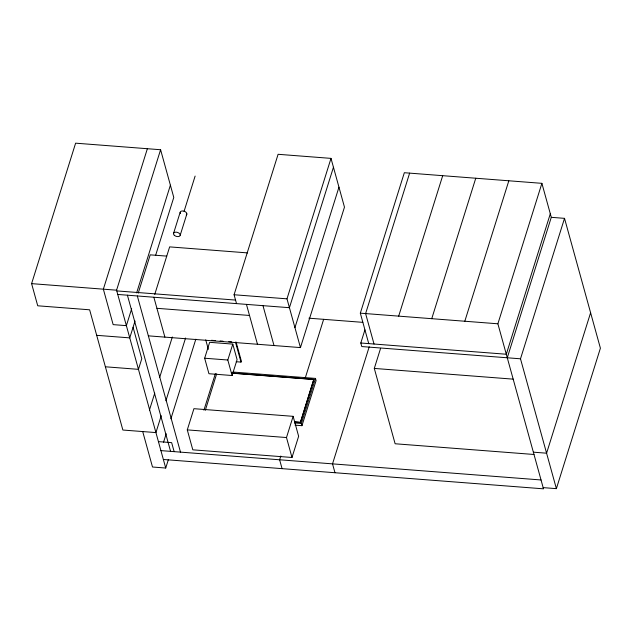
<?xml version="1.0" encoding="UTF-8"?>
<svg xmlns="http://www.w3.org/2000/svg" width="632" height="632" viewBox="0 0 632 632"><rect width="100%" height="100%" fill="white"/><g stroke="black" fill="none" stroke-linecap="round" stroke-linejoin="round"><path stroke-width="0.95" d="M161.215 415.722L155.93 432.58L122.861 430.029L89.633 309.798L37.723 305.793L31.6 283.634L75.619 143.172L160.599 149.737L173.776 197.421L155.583 255.478M147.367 148.718L103.356 289.172L113.152 324.627L126.376 325.646L131.661 308.787M142.706 431.561L152.502 467.009L165.726 468.036L116.58 290.191L160.599 149.737M136.646 292.869L170.395 185.192M138.21 293.153L150.211 254.846L166.745 256.118M135.043 321.024L129.757 337.875L96.688 335.323M173.5 233.564L180.144 212.36M154.737 294.433L169.645 246.883L247.61 252.903M184.078 211.325L195.122 176.083M180.207 235.207L186.851 214.003M149.452 410.026L154.737 393.167M159.722 377.249L172.339 336.982M165.908 400.743L185.571 338.009M163.554 442.187L166.2 433.765M170.893 418.779L195.833 339.187M165.726 468.036L168.373 459.606M204.665 358.226L209.65 342.323L232.789 344.108L237.079 359.616L232.094 375.519L208.947 373.733L204.665 358.226L227.812 360.011L232.094 375.519M187.285 429.886L193.929 408.683L293.13 416.338L298.636 436.285L291.992 457.481L192.8 449.826L187.285 429.886L286.486 437.542L291.992 457.481M236.526 303.613L234.077 294.749L278.096 154.295L331.002 158.379L344.472 207.13L300.453 347.584L148.354 335.845M203.915 410.176L215.386 373.575M205.305 410.318L216.673 373.781M227.812 360.011L232.789 344.108M236.202 361.717L240.997 362.089L241.329 361.03L236.084 342.038M300.453 347.584L286.983 298.833L331.002 158.379M333.451 167.243L289.432 307.697L117.757 294.449M294.947 327.645L338.957 187.183M286.486 437.542L293.13 416.338M280.798 456.035L279.62 459.78L282.07 468.644M305.153 378.315L323.639 319.326M294.544 421.986L300.398 422.437L313.812 379.374L231.889 373.046M300.398 422.437L313.812 379.374M295.089 425.154L301.962 425.684L301.346 423.464L315.471 378.41L232.963 372.043M301.962 425.684L316.079 380.63L315.471 378.41M368.74 343.618L360.327 313.172L404.338 172.718L541.893 183.335L551.286 217.321L507.275 357.783M409.631 173.121L365.612 313.583L374.026 344.029M543.157 487.627L556.381 488.647L520.499 358.802L361.781 346.549L360.801 343.002L364.909 329.896M369.207 346.818L332.527 463.864L334.976 472.728M533.993 454.479L395.118 443.759L374.302 368.424L380.598 348.319M398.681 316.134L442.7 175.68M431.743 318.686L475.762 178.232M464.812 321.238L508.831 180.784M163.364 459.48L543.488 488.828L497.882 323.789L541.893 183.335M550.306 213.782L506.295 354.236L360.801 343.002M520.499 358.802L564.518 218.348L551.286 217.321M590.604 312.737L546.585 453.199L533.361 452.172M556.381 488.647L600.4 348.192L564.518 218.348M234.077 294.749L286.983 298.833M31.6 283.634L116.58 290.191M116.778 290.902L235.546 300.074M360.327 313.172L497.882 323.789M308.922 318.188L362.823 322.352M156.926 308.313L249.506 315.463M211.491 340.293L215.33 340.593M220.126 340.964L223.009 341.185M228.768 341.628L231.644 341.849M374.302 368.424L513.176 379.145M231.928 373.18L313.851 379.508M105.386 366.789L138.455 369.341L141.773 358.739L133.076 327.273M294.504 421.852L300.358 422.302M294.473 422.934L301.346 423.464M158.427 441.618L171.651 442.645L174.14 451.635M160.915 450.616L541.039 479.964M262.983 305.659L274.004 345.546M246.448 304.379L257.469 344.266M235.483 342.149L240.997 362.089M205.724 339.85L208.355 349.346M153.86 297.238L164.889 337.117M137.326 295.958L180.491 452.125M127.411 295.191L170.569 451.359M180.46 213.513A3.46 2.07 17.4 0 1 183.762 211.112A3.46 2.07 17.4 0 1 186.266 214.927M174.298 235.27A3.46 2.07 17.4 0 0 180.025 235.712A3.46 2.07 17.4 0 0 176.241 232.165A3.46 2.07 17.4 0 0 174.298 235.27"/></g></svg>
